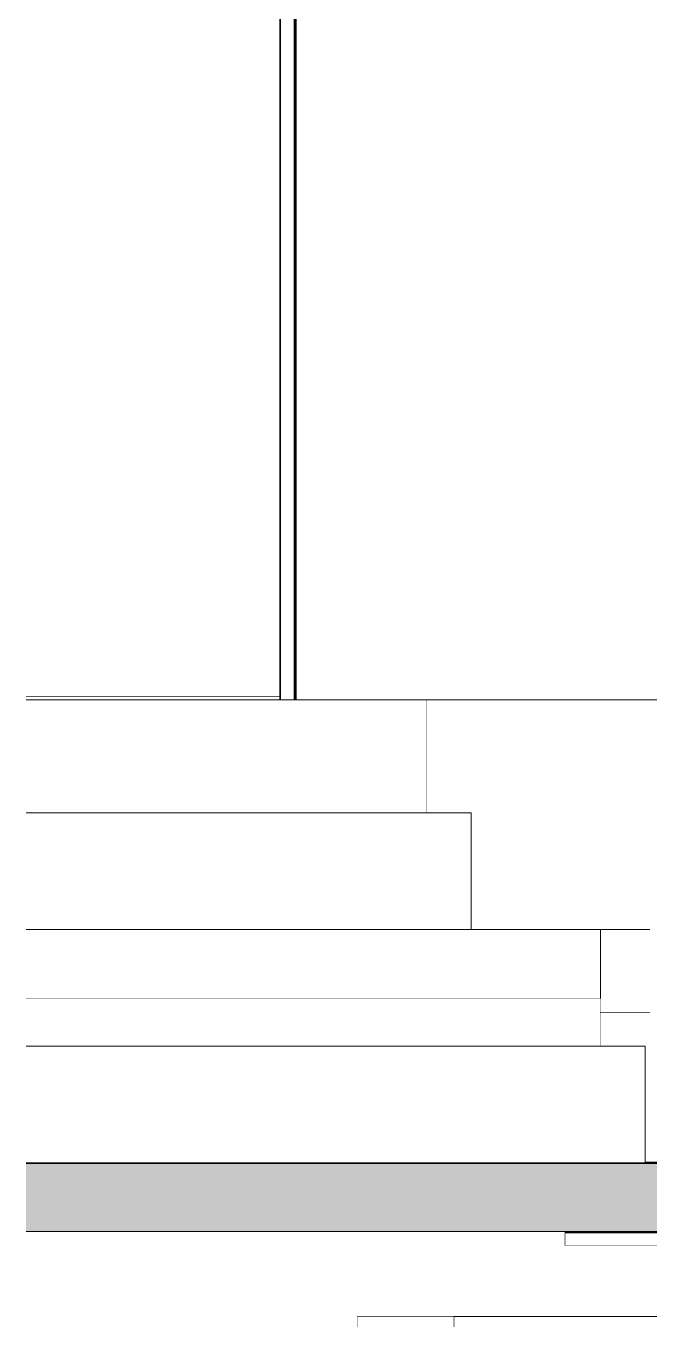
# Model space of a CAD drawing. Header units: millimetres. Extents: x -46169 to 237885, y -84465 to 18123.
# Drawn here: x 164194 to 165097, y -81191 to -79307 of the extents above; entities that cross this region are included whole.
import ezdxf

# ---------------------------------------------------------------- set-up
doc = ezdxf.new("R2010")
doc.units = ezdxf.units.MM
doc.header["$MEASUREMENT"] = 0
doc.linetypes.add('Wipeout_Contour', pattern=[1000, 0, -1000])
for name, color, linetype, lineweight in [('0_Pen_No__85', 8, 'Continuous', 20), ('New_A-20-M_Floor_Slab_Pen_No__87', 8, 'Continuous', 20), ('New_A-20-M_Floor_Slab_Pen_No__89', 8, 'Continuous', 20), ('New_A-25-M_Curtain_Wall_Pen_No__87', 8, 'Continuous', 20), ('New_A-25-M_Wall_Ext_Pen_No__87', 8, 'Continuous', 20), ('New_A-25-M_Wall_Int_Pen_No__87', 8, 'Continuous', 20)]:
    doc.layers.add(name, color=color, linetype=linetype, lineweight=lineweight)
for name, color, linetype in [('New_A-20-M_Floor_Slab', 7, 'Continuous'), ('New_A-25-M_Curtain_Wall', 7, 'Continuous'), ('New_A-25-M_Wall_Ext', 7, 'Continuous'), ('New_A-25-M_Wall_Int', 7, 'Continuous')]:
    doc.layers.add(name, color=color, linetype=linetype)
doc.layers.add('New_A-20-M_Floor_Slab_Pen_No__29', color=7, linetype='Continuous', lineweight=50, true_color=0x2a2a2a)
doc.layers.add('New_A-20-M_Floor_Slab_Pen_No__81', color=7, linetype='Continuous', lineweight=20, true_color=0x6a6a6a)

# ---------------------------------------------------------------- blocks, each defined once
blk = doc.blocks.new('Section Elem_129_3', base_point=(129666.7, -84332.6))
at = {"color": 254, "linetype": 'Wipeout_Contour', "lineweight": 0, "ltscale": 1106588.035641865}
blk.add_wipeout([(164585.2, -80282.6), (165097.1, -80282.6), (165097.1, -79726.4), (169696.7, -79726.4), (169696.7, -78182.6), (164585.2, -78182.6)], dxfattribs=at).dxf.layer = 'New_A-25-M_Wall_Ext'
at = {"color": 254, "linetype": 'Wipeout_Contour', "lineweight": 0, "ltscale": 1453168.173821941}
blk.add_wipeout([(164585.2, -72707.6), (164583.6, -72707.6), (164583.6, -80282.6), (164585.2, -80282.6), (164585.2, -78182.6), (164588.5, -78182.6), (164588.5, -76082.6), (164585.2, -76082.6)], dxfattribs=at).dxf.layer = 'New_A-25-M_Wall_Ext'
at = {"color": 254, "linetype": 'Wipeout_Contour', "lineweight": 0, "ltscale": 726094.080435}
blk.add_wipeout([(164581.9, -72707.6), (164581.9, -80282.6), (164583.6, -80282.6), (164583.6, -72707.6)], dxfattribs=at).dxf.layer = 'New_A-25-M_Wall_Ext'
at = {"color": 254, "linetype": 'Wipeout_Contour', "lineweight": 0, "ltscale": 726055.761393}
blk.add_wipeout([(164581.9, -72707.6), (164562.5, -72707.6), (164562.5, -80282.6), (164581.9, -80282.6)], dxfattribs=at).dxf.layer = 'New_A-25-M_Wall_Ext'
at = {"layer": 'New_A-25-M_Wall_Ext_Pen_No__87', "linetype": 'Continuous'}
for p, q in [((164581.9, -80282.6), (164581.9, -72707.6)), ((164583.6, -80282.6), (164583.6, -72707.6)), ((164585.2, -80282.6), (164585.2, -78182.6))]:
    blk.add_line(p, q, dxfattribs=at)
at = {"color": 254, "linetype": 'Wipeout_Contour', "lineweight": 0, "ltscale": 726017.442423}
blk.add_wipeout([(164562.5, -72707.6), (164560.8, -72707.6), (164560.8, -80282.6), (164562.5, -80282.6)], dxfattribs=at).dxf.layer = 'New_A-25-M_Wall_Ext'
at = {"layer": 'New_A-25-M_Wall_Ext_Pen_No__87', "linetype": 'Continuous'}
for p, q in [((164560.8, -80282.6), (164560.8, -72707.6)), ((164562.5, -80282.6), (164562.5, -72707.6))]:
    blk.add_line(p, q, dxfattribs=at)
blk = doc.blocks.new('Section Elem_130_3', base_point=(129666.7, -84332.6))
at = {"color": 254, "linetype": 'Wipeout_Contour', "lineweight": 0, "ltscale": 733396.192967}
blk.add_wipeout([(164194, -80783.9), (165025.4, -80783.9), (165025.4, -80715.1), (164194, -80715.1)], dxfattribs=at).dxf.layer = 'New_A-20-M_Floor_Slab'
at = {"color": 254, "linetype": 'Wipeout_Contour', "lineweight": 0, "ltscale": 733755.04481}
blk.add_wipeout([(164194, -80952.9), (164194, -80953.1), (165025.4, -80953.1), (165025.4, -80952.9)], dxfattribs=at).dxf.layer = 'New_A-20-M_Floor_Slab'
at = {"layer": 'New_A-20-M_Floor_Slab_Pen_No__87', "linetype": 'Continuous'}
for p, q in [((165025.4, -80715.1), (164194, -80715.1)), ((165025.4, -80735.1), (165025.4, -80715.1)), ((165025.4, -80735.1), (165025.4, -80783.9)), ((165025.4, -80952.9), (165025.4, -80953.1))]:
    blk.add_line(p, q, dxfattribs=at)
blk = doc.blocks.new('Section Elem_131_3', base_point=(129666.7, -84332.6))
at = {"color": 254, "linetype": 'Wipeout_Contour', "lineweight": 0, "ltscale": 33598569.1956504}
blk.add_wipeout([(165097.1, -80735.1), (165025.4, -80735.1), (165025.4, -80783.9), (165090.1, -80783.9), (165090.1, -80952.9), (165025.4, -80952.9), (165025.4, -80953.1), (176113.3, -80953.1), (176113.3, -80784.1), (176178, -80784.1), (176178, -80735.1), (176107.1, -80735.1), (176107.1, -80952.4), (176072.1, -80952.4), (176072.1, -80942.4), (176097.1, -80942.4), (176097.1, -80735.1), (175832.1, -80735.1), (175832.1, -80952.4), (175797.1, -80952.4), (175797.1, -80942.4), (175822.1, -80942.4), (175822.1, -80735.1), (175282.1, -80735.1), (175282.1, -80942.4), (175307.6, -80942.4), (175307.6, -80952.4), (175246.6, -80952.4), (175246.6, -80942.4), (175272.1, -80942.4), (175272.1, -80735.1), (174732.1, -80735.1), (174732.1, -80942.4), (174757.1, -80942.4), (174757.1, -80952.4), (174696.6, -80952.4), (174696.6, -80942.4), (174722.1, -80942.4), (174722.1, -80735.1), (174182.1, -80735.1), (174182.1, -80942.4), (174207.1, -80942.4), (174207.1, -80952.4), (174146.6, -80952.4), (174146.6, -80942.4), (174172.1, -80942.4), (174172.1, -80735.1), (173632.1, -80735.1), (173632.1, -80942.4), (173657.1, -80942.4), (173657.1, -80952.4), (173596.6, -80952.4), (173596.6, -80942.4), (173622.1, -80942.4), (173622.1, -80735.1), (173082.1, -80735.1), (173082.1, -80942.4), (173107.1, -80942.4), (173107.1, -80952.4), (173046.6, -80952.4), (173046.6, -80942.4), (173072.1, -80942.4), (173072.1, -80735.1), (172532.1, -80735.1), (172532.1, -80942.4), (172557.1, -80942.4), (172557.1, -80952.4), (172497.1, -80952.4), (172497.1, -80942.4), (172522.1, -80942.4), (172522.1, -80735.1), (171982.1, -80735.1), (171982.1, -80942.4), (172007.6, -80942.4), (172007.6, -80952.4), (171946.6, -80952.4), (171946.6, -80942.4), (171972.1, -80942.4), (171972.1, -80735.1), (171432.1, -80735.1), (171432.1, -80942.4), (171457.1, -80942.4), (171457.1, -80952.4), (171397.1, -80952.4), (171397.1, -80942.4), (171422.1, -80942.4), (171422.1, -80735.1), (170882.1, -80735.1), (170882.1, -80942.4), (170907.6, -80942.4), (170907.6, -80952.4), (170846.6, -80952.4), (170846.6, -80942.4), (170872.1, -80942.4), (170872.1, -80735.1), (170332.1, -80735.1), (170332.1, -80942.4), (170357.1, -80942.4), (170357.1, -80952.4), (170297.1, -80952.4), (170297.1, -80942.4), (170322.1, -80942.4), (170322.1, -80735.1), (169782.1, -80735.1), (169782.1, -80942.4), (169807.6, -80942.4), (169807.6, -80952.4), (169746.6, -80952.4), (169746.6, -80942.4), (169772.1, -80942.4), (169772.1, -80735.1), (169232.1, -80735.1), (169232.1, -80942.4), (169257.1, -80942.4), (169257.1, -80952.4), (169196.6, -80952.4), (169196.6, -80942.4), (169222.1, -80942.4), (169222.1, -80735.1), (168682.1, -80735.1), (168682.1, -80942.4), (168707.1, -80942.4), (168707.1, -80952.4), (168647.1, -80952.4), (168647.1, -80942.4), (168672.1, -80942.4), (168672.1, -80735.1), (168132.1, -80735.1), (168132.1, -80942.4), (168157.6, -80942.4), (168157.6, -80952.4), (168096.6, -80952.4), (168096.6, -80942.4), (168122.1, -80942.4), (168122.1, -80735.1), (167582.1, -80735.1), (167582.1, -80942.4), (167607.1, -80942.4), (167607.1, -80952.4), (167547.1, -80952.4), (167547.1, -80942.4), (167572.1, -80942.4), (167572.1, -80735.1), (167032.1, -80735.1), (167032.1, -80942.4), (167057.6, -80942.4), (167057.6, -80952.4), (166996.6, -80952.4), (166996.6, -80942.4), (167022.1, -80942.4), (167022.1, -80735.1), (166482.1, -80735.1), (166482.1, -80942.4), (166507.1, -80942.4), (166507.1, -80952.4), (166447.1, -80952.4), (166447.1, -80942.4), (166472.1, -80942.4), (166472.1, -80735.1), (165932.1, -80735.1), (165932.1, -80942.4), (165957.6, -80942.4), (165957.6, -80952.4), (165896.6, -80952.4), (165896.6, -80942.4), (165922.1, -80942.4), (165922.1, -80735.1), (165382.1, -80735.1), (165382.1, -80942.4), (165407.1, -80942.4), (165407.1, -80952.4), (165372.1, -80952.4), (165372.1, -80735.1), (165107.1, -80735.1), (165107.1, -80942.4), (165132.1, -80942.4), (165132.1, -80952.4), (165097.1, -80952.4)], dxfattribs=at).dxf.layer = 'New_A-20-M_Floor_Slab'
at = {"layer": 'New_A-20-M_Floor_Slab_Pen_No__87', "linetype": 'Continuous'}
blk.add_line((165097.1, -80735.1), (165025.4, -80735.1), dxfattribs=at)
blk = doc.blocks.new('Section Elem_133_3', base_point=(129666.7, -84332.6))
at = {"color": 254, "linetype": 'Wipeout_Contour', "lineweight": 0, "ltscale": 732266.036477}
blk.add_wipeout([(164194, -80445.9), (164773.6, -80445.9), (164773.6, -80282.6), (164194, -80282.6)], dxfattribs=at).dxf.layer = 'New_A-20-M_Floor_Slab'
at = {"color": 254, "linetype": 'Wipeout_Contour', "lineweight": 0, "ltscale": 732706.839144}
blk.add_wipeout([(164773.6, -80614.9), (164194, -80614.9), (164194, -80615.1), (164773.6, -80615.1)], dxfattribs=at).dxf.layer = 'New_A-20-M_Floor_Slab'
at = {"layer": 'New_A-20-M_Floor_Slab_Pen_No__87', "linetype": 'Continuous'}
for p, q in [((164194, -80282.6), (164773.6, -80282.6)), ((164773.6, -80282.6), (164773.6, -80445.9)), ((164773.6, -80614.9), (164773.6, -80615.1))]:
    blk.add_line(p, q, dxfattribs=at)
blk = doc.blocks.new('Section Elem_134_3', base_point=(129666.7, -84332.6))
at = {"color": 254, "linetype": 'Wipeout_Contour', "lineweight": 0, "ltscale": 1467754.887570555}
blk.add_wipeout([(164773.6, -80282.6), (164773.6, -80445.9), (164838.3, -80445.9), (164838.3, -80614.9), (164773.6, -80614.9), (164773.6, -80615.1), (165097.1, -80615.1), (165097.1, -80282.6)], dxfattribs=at).dxf.layer = 'New_A-20-M_Floor_Slab'
at = {"layer": 'New_A-20-M_Floor_Slab_Pen_No__87', "linetype": 'Continuous'}
blk.add_line((165097.1, -80282.6), (164773.6, -80282.6), dxfattribs=at)
blk = doc.blocks.new('Section Elem_176_3', base_point=(129666.7, -84332.6))
at = {"color": 254, "linetype": 'Wipeout_Contour', "lineweight": 0, "ltscale": 735692.619925}
blk.add_wipeout([(164973.7, -81053.1), (164973.7, -81073.1), (165217.1, -81073.1), (165217.1, -81053.1)], dxfattribs=at).dxf.layer = 'New_A-20-M_Floor_Slab'
at = {"layer": 'New_A-20-M_Floor_Slab_Pen_No__89', "linetype": 'Continuous'}
for p in [(164973.7, -81053.1), (165217.1, -81073.1)]:
    blk.add_line(p, (164973.7, -81073.1), dxfattribs=at)
blk = doc.blocks.new('Section Elem_177_3', base_point=(129666.7, -84332.6))
at = {"color": 254, "linetype": 'Wipeout_Contour', "lineweight": 0, "ltscale": 734887.195189}
blk.add_wipeout([(165025.4, -80735.1), (165097.1, -80735.1), (165097.1, -80615.1), (165025.4, -80615.1)], dxfattribs=at).dxf.layer = 'New_A-20-M_Floor_Slab'
at = {"layer": 'New_A-20-M_Floor_Slab_Pen_No__89', "linetype": 'Continuous'}
blk.add_line((165025.4, -80615.1), (165097.1, -80615.1), dxfattribs=at)
blk = doc.blocks.new('Section Elem_179_3', base_point=(129666.7, -84332.6))
at = {"layer": 'New_A-20-M_Floor_Slab_Pen_No__81', "linetype": 'Continuous', "lineweight": 0, "true_color": 0x353535}
blk.add_hatch(color=250, dxfattribs=at).paths.add_polyline_path([(165217.1, -80953.1), (164194, -80953.1), (164194, -81053.1), (165217.1, -81053.1)])
at = {"layer": 'New_A-20-M_Floor_Slab_Pen_No__29', "linetype": 'Continuous'}
for p, q in [((165217.1, -80953.1), (164194, -80953.1)), ((165217.1, -81053.1), (164194, -81053.1))]:
    blk.add_line(p, q, dxfattribs=at)
blk = doc.blocks.new('Section Elem_180_3', base_point=(129666.7, -84332.6))
at = {"color": 254, "linetype": 'Wipeout_Contour', "lineweight": 0, "ltscale": 733247.627396}
blk.add_wipeout([(164194, -80715.1), (165025.4, -80715.1), (165025.4, -80615.1), (164194, -80615.1)], dxfattribs=at).dxf.layer = 'New_A-20-M_Floor_Slab'
at = {"layer": 'New_A-20-M_Floor_Slab_Pen_No__89', "linetype": 'Continuous'}
for q in [(164194, -80615.1), (165025.4, -80715.1)]:
    blk.add_line((165025.4, -80615.1), q, dxfattribs=at)
blk = doc.blocks.new('Section Elem_181_3', base_point=(129666.7, -84332.6))
at = {"color": 254, "linetype": 'Wipeout_Contour', "lineweight": 0, "ltscale": 733721.999287}
blk.add_wipeout([(165090.1, -80783.9), (164194, -80783.9), (164194, -80952.9), (165090.1, -80952.9)], dxfattribs=at).dxf.layer = 'New_A-20-M_Floor_Slab'
at = {"layer": 'New_A-20-M_Floor_Slab_Pen_No__89', "linetype": 'Continuous'}
for p, q in [((165090.1, -80783.9), (164194, -80783.9)), ((165090.1, -80783.9), (165090.1, -80952.9)), ((165090.1, -80952.9), (164194, -80952.9))]:
    blk.add_line(p, q, dxfattribs=at)
blk = doc.blocks.new('Section Elem_182_3', base_point=(129666.7, -84332.6))
at = {"color": 254, "linetype": 'Wipeout_Contour', "lineweight": 0, "ltscale": 732674.264366}
blk.add_wipeout([(164838.3, -80445.9), (164194, -80445.9), (164194, -80614.9), (164838.3, -80614.9)], dxfattribs=at).dxf.layer = 'New_A-20-M_Floor_Slab'
at = {"layer": 'New_A-20-M_Floor_Slab_Pen_No__89', "linetype": 'Continuous'}
for p, q in [((164838.3, -80445.9), (164194, -80445.9)), ((164838.3, -80445.9), (164838.3, -80614.9)), ((164838.3, -80614.9), (164194, -80614.9))]:
    blk.add_line(p, q, dxfattribs=at)
blk = doc.blocks.new('Section Elem_201_3', base_point=(129666.7, -84332.6))
at = {"color": 254, "linetype": 'Wipeout_Contour', "lineweight": 0, "ltscale": 1468493.116552503}
blk.add_wipeout([(164194, -81053.1), (164194, -81932.6), (164680.1, -81932.6), (164680.1, -81190.6), (164673.6, -81190.6), (164673.6, -81175.6), (164680.1, -81175.6), (164680.1, -81053.1)], dxfattribs=at).dxf.layer = 'New_A-25-M_Wall_Int'
at = {"color": 254, "linetype": 'Wipeout_Contour', "lineweight": 0, "ltscale": 1286778.260066165}
blk.add_wipeout([(164680.1, -81175.6), (165195.6, -81175.6), (165195.6, -81073.1), (165092.5, -81073.1), (164973.7, -81073.1), (164973.7, -81053.1), (164680.1, -81053.1)], dxfattribs=at).dxf.layer = 'New_A-25-M_Wall_Int'
at = {"layer": 'New_A-25-M_Wall_Int_Pen_No__87', "linetype": 'Continuous'}
for p, q in [((164673.6, -81190.6), (164673.6, -81175.6)), ((164673.6, -81175.6), (164680.1, -81175.6))]:
    blk.add_line(p, q, dxfattribs=at)
at = {"color": 254, "linetype": 'Wipeout_Contour', "lineweight": 0, "ltscale": 736011.18784}
blk.add_wipeout([(165437.1, -81190.6), (165437.1, -81175.6), (164813.2, -81175.6), (164813.2, -81190.6)], dxfattribs=at).dxf.layer = 'New_A-25-M_Wall_Int'
at = {"layer": 'New_A-25-M_Wall_Int_Pen_No__87', "linetype": 'Continuous'}
for p, q in [((164680.1, -81175.6), (165195.6, -81175.6)), ((164813.2, -81190.6), (164813.2, -81175.6))]:
    blk.add_line(p, q, dxfattribs=at)
blk = doc.blocks.new('Section Elem_221_3', base_point=(129666.7, -84332.6))
at = {"color": 254, "linetype": 'Wipeout_Contour', "lineweight": 0, "ltscale": 731735.858914}
blk.add_wipeout([(164194, -80282.6), (164560.8, -80282.6), (164560.8, -80277.6), (164194, -80277.6)], dxfattribs=at).dxf.layer = 'New_A-25-M_Curtain_Wall'
at = {"layer": 'New_A-25-M_Curtain_Wall_Pen_No__87', "linetype": 'Continuous'}
blk.add_line((164560.8, -80277.6), (164194, -80277.6), dxfattribs=at)
blk = doc.blocks.new('Section Elem_241_3', base_point=(129666.7, -84332.6))
at = {"color": 254, "linetype": 'Wipeout_Contour', "lineweight": 0, "ltscale": 728258.415205}
blk.add_wipeout([(164194, -76237.6), (164194, -80277.6), (164560.8, -80277.6), (164560.8, -76237.6)], dxfattribs=at).dxf.layer = 'New_A-25-M_Curtain_Wall'
blk = doc.blocks.new('Section Elem_257_3', base_point=(129666.7, -84332.6))
at = {"color": 254, "linetype": 'Wipeout_Contour', "lineweight": 0, "ltscale": 734641.023869}
blk.add_wipeout([(164673.6, -81190.6), (164813.2, -81190.6), (164813.2, -81175.6), (164673.6, -81175.6)], dxfattribs=at).dxf.layer = 'New_A-25-M_Curtain_Wall'
blk = doc.blocks.new('I-06 Lecture Theatre Elevation_STORY_MARKER', base_point=(129666.7, -84332.6))
at = {"layer": '0_Pen_No__85', "linetype": 'Continuous'}
blk.add_line((164194, -80282.6), (177009.4, -80282.6), dxfattribs=at)

msp = doc.modelspace()

# ---------------------------------------------------------------- block references
at = {"layer": 'New_A-20-M_Floor_Slab'}
msp.add_blockref('Section Elem_130_3', (129666.7, -84332.6), dxfattribs=at)
at = {"layer": 'New_A-25-M_Wall_Ext'}
msp.add_blockref('Section Elem_129_3', (129666.7, -84332.6), dxfattribs=at)

# ---------------------------------------------------------------- next in the draw order: block references
at = {"layer": 'New_A-20-M_Floor_Slab'}
for name in ['Section Elem_133_3', 'Section Elem_131_3']:
    msp.add_blockref(name, (129666.7, -84332.6), dxfattribs=at)

# ---------------------------------------------------------------- next in the draw order: block references
for name in ['Section Elem_134_3', 'Section Elem_176_3']:
    msp.add_blockref(name, (129666.7, -84332.6), dxfattribs=at)
at = {"layer": 'New_A-25-M_Curtain_Wall'}
msp.add_blockref('Section Elem_221_3', (129666.7, -84332.6), dxfattribs=at)

# ---------------------------------------------------------------- next in the draw order: block references
at = {"layer": 'New_A-20-M_Floor_Slab'}
for name in ['Section Elem_177_3', 'Section Elem_179_3']:
    msp.add_blockref(name, (129666.7, -84332.6), dxfattribs=at)
at = {"layer": 'New_A-25-M_Curtain_Wall'}
msp.add_blockref('Section Elem_241_3', (129666.7, -84332.6), dxfattribs=at)

# ---------------------------------------------------------------- next in the draw order: block references
at = {"layer": 'New_A-20-M_Floor_Slab'}
for name in ['Section Elem_180_3', 'Section Elem_181_3']:
    msp.add_blockref(name, (129666.7, -84332.6), dxfattribs=at)
at = {"layer": 'New_A-25-M_Wall_Int'}
msp.add_blockref('Section Elem_201_3', (129666.7, -84332.6), dxfattribs=at)

# ---------------------------------------------------------------- next in the draw order: block references
at = {"layer": 'New_A-20-M_Floor_Slab'}
msp.add_blockref('Section Elem_182_3', (129666.7, -84332.6), dxfattribs=at)
at = {"layer": 'New_A-25-M_Curtain_Wall'}
msp.add_blockref('Section Elem_257_3', (129666.7, -84332.6), dxfattribs=at)

# ---------------------------------------------------------------- next in the draw order: block references
at = {"linetype": 'Continuous', "lineweight": 0}
msp.add_blockref('I-06 Lecture Theatre Elevation_STORY_MARKER', (129666.7, -84332.6), dxfattribs=at)

doc.saveas('drawing.dxf')
